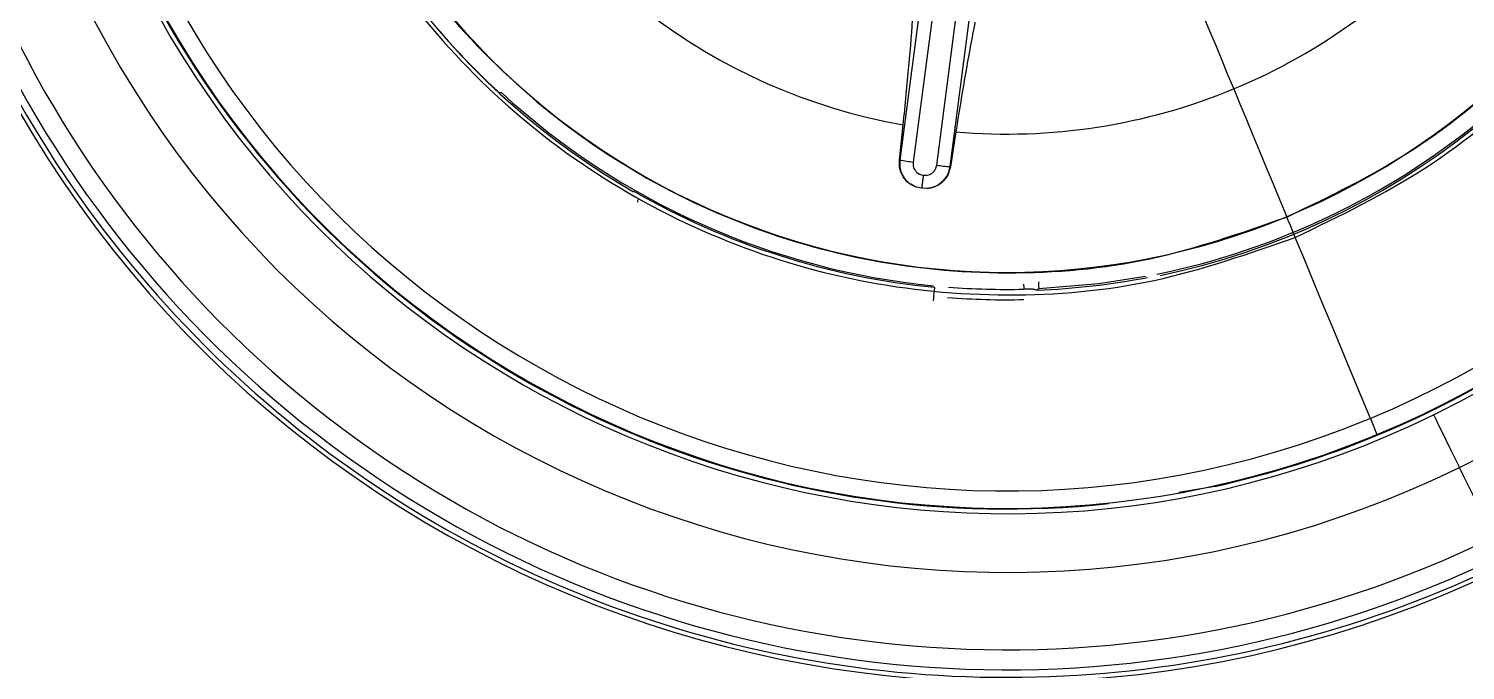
# Model space of a CAD drawing. Extents: x 939 to 1039, y 781 to 934.
# Drawn here: x 1003.617 to 1004.877, y 810.358 to 810.921 of the extents above; entities that cross this region are included whole.
import ezdxf

# ---------------------------------------------------------------- set-up
doc = ezdxf.new("R2010")
doc.units = 0
doc.header["$MEASUREMENT"] = 0
doc.layers.add('1', color=4, linetype='Continuous')

# ---------------------------------------------------------------- blocks, each defined once
blk = doc.blocks.new('Envoy')
at = {"layer": '1', "color": 3, "linetype": 'Continuous', "lineweight": 25}
for p, q in [((65.7832, 12.0577), (65.7269, 11.6314)), ((65.7949, 12.0559), (65.7385, 11.6296)), ((65.7593, 11.6269), (65.8148, 12.0533)), ((65.771, 11.6256), (65.8266, 12.052)), ((65.7265, 11.6314), (65.7299, 11.6622)), ((65.776, 11.6561), (65.7713, 11.6255)), ((65.7265, 11.6314), (65.7269, 11.6314)), ((65.771, 11.6256), (65.7713, 11.6255)), ((65.746, 11.6066), (65.7416, 11.6076)), ((65.7506, 11.6064), (65.746, 11.6066)), ((65.4935, 11.604), (65.4934, 11.6037)), ((65.4973, 11.5965), (65.4974, 11.5967)), ((66.1397, 11.4046), (66.1455, 11.3906)), ((66.1458, 11.3899), (66.1455, 11.3906)), ((66.0032, 11.3449), (65.9717, 11.3398))]:
    blk.add_line(p, q, dxfattribs=at)
at = {"layer": '1', "color": 3, "linetype": 'Continuous', "lineweight": 25, "flags": 128}
for points in [[(65.9825, 11.7837), (65.9864, 11.7744), (65.9905, 11.7644), (65.9949, 11.7538), (65.9995, 11.7427), (66.0043, 11.7312), (66.0093, 11.7191), (66.0144, 11.7066), (66.0198, 11.6938)], [(65.3774, 11.6905), (65.3764, 11.6905), (65.3756, 11.6905)], [(66.0198, 11.6938), (66.0253, 11.6806), (66.0309, 11.667), (66.0366, 11.6532), (66.0424, 11.6392), (66.0483, 11.625), (66.0543, 11.6106), (66.0602, 11.5962), (66.0663, 11.5817)], [(65.497, 11.5944), (65.4972, 11.5952), (65.4973, 11.5965)], [(66.0738, 11.5635), (66.0729, 11.5657), (66.072, 11.5679), (66.071, 11.5702), (66.0701, 11.5724), (66.0692, 11.5747), (66.0682, 11.5769), (66.0673, 11.5791), (66.0664, 11.5814)], [(66.1397, 11.4046), (66.1316, 11.4242), (66.1234, 11.4439), (66.1152, 11.4637), (66.107, 11.4835), (66.0987, 11.5035), (66.0904, 11.5234), (66.0821, 11.5434), (66.0738, 11.5635)], [(65.7565, 11.5079), (65.7567, 11.5102), (65.7569, 11.5124), (65.7571, 11.5144), (65.7573, 11.5162), (65.7574, 11.5176), (65.7575, 11.5187), (65.7576, 11.5194), (65.7576, 11.5197)], [(65.8355, 11.5225), (65.8355, 11.5219), (65.8355, 11.5213), (65.8356, 11.5206), (65.8356, 11.52), (65.8356, 11.5195), (65.8356, 11.5189), (65.8356, 11.5185), (65.8356, 11.518)], [(65.8488, 11.5185), (65.8481, 11.5178), (65.8476, 11.5172)], [(65.8486, 11.5244), (65.8486, 11.5232), (65.8487, 11.5221), (65.8487, 11.5211), (65.8487, 11.5202), (65.8488, 11.5195), (65.8488, 11.5189), (65.8488, 11.5186), (65.8488, 11.5185)], [(65.9423, 11.5292), (65.9014, 11.5228), (65.8488, 11.5185)], [(66.1952, 11.4079), (66.1957, 11.4069), (66.1971, 11.404), (66.1993, 11.3994), (66.2023, 11.3933), (66.2059, 11.386), (66.2098, 11.378), (66.2139, 11.3697), (66.2178, 11.3615)], [(66.2477, 11.3004), (66.2441, 11.3079), (66.2404, 11.3155), (66.2366, 11.3231), (66.2329, 11.3307), (66.2292, 11.3384), (66.2254, 11.3461), (66.2216, 11.3538), (66.2178, 11.3615)]]:
    blk.add_lwpolyline(points, dxfattribs=at)
at = {"layer": '1', "color": 3, "linetype": 'Continuous', "lineweight": 25}
for centre, radius, start, end in [((65.8208, 12.1736), 1, 292.5227, 112.5227), ((65.8208, 12.1736), 0.9895, 296.0554, 116.0554), ((65.8208, 12.1736), 0.972, 296.0554, 116.0554), ((65.8208, 12.1736), 1, 112.5227, 292.5227), ((65.8208, 12.1736), 0.9961, 116.0554, 206.0554), ((65.8208, 12.1736), 0.9039, 296.3991, 116.0554), ((65.8208, 12.1736), 0.9895, 116.0554, 296.0554), ((65.8208, 12.1736), 0.972, 116.0554, 296.0554), ((65.8208, 12.1736), 0.8524, 296.3991, 116.0554), ((65.8208, 12.1736), 0.8477, 292.5227, 112.1679), ((65.8208, 12.1736), 0.8324, 292.5227, 112.1679), ((65.8208, 12.1736), 0.9039, 116.3991, 296.0554), ((65.8208, 12.1736), 0.8477, 112.5227, 292.1679), ((65.8208, 12.1736), 0.8324, 112.5227, 292.1679), ((65.8208, 12.1736), 0.8524, 116.3991, 296.0554), ((65.8208, 12.1736), 0.8484, 292.5227, 36.0308), ((65.8208, 12.1736), 0.8484, 162.4146, 276.0308), ((65.8208, 12.1736), 0.6408, 292.5227, 22.5227), ((65.8208, 12.1736), 0.6573, 195.1368, 240.1246), ((65.8208, 12.1736), 0.5194, 205.0553, 259.9161), ((65.8208, 12.1736), 0.6408, 202.5227, 292.5227), ((65.8208, 12.1736), 0.6573, 281.8189, 334.8328), ((65.8208, 12.1736), 0.5194, 292.5227, 319.9162), ((65.8208, 12.1736), 0.6571, 220.5197, 226.2938), ((65.8208, 12.1736), 0.9961, 206.0554, 296.0554), ((65.8208, 12.1736), 0.6557, 227.4486, 264.3648), ((65.8208, 12.1736), 0.5194, 265.0553, 292.5227), ((65.8208, 12.1736), 0.6557, 281.5749, 309.3648), ((65.7604, 11.8167), 0.1883, 259.7285, 263.3182), ((65.7865, 11.8146), 0.1897, 261.7418, 265.3059), ((65.8208, 12.1736), 0.6569, 240.1207, 264.4794), ((65.8208, 12.1736), 0.6557, 265.5197, 271.2938), ((65.8208, 12.1736), 0.6569, 272.334, 280.8219), ((65.8208, 12.1736), 0.6648, 265.5197, 271.2937), ((65.8208, 12.1736), 0.8324, 292.1679, 292.5227), ((65.8208, 12.1736), 0.8524, 296.0554, 296.3991), ((65.8208, 12.1736), 0.8484, 282.4146, 292.5227), ((65.8208, 12.1736), 0.8477, 292.1679, 292.5227), ((65.8208, 12.1736), 0.9039, 296.0554, 296.3991)]:
    blk.add_arc(centre, radius, start, end, dxfattribs=at)
for points, knots in [([(67.0872, 10.9372), (67.139, 10.993), (67.2425, 11.1046), (67.3683, 11.2959), (67.4697, 11.5006), (67.5431, 11.7172), (67.5877, 11.9413), (67.6026, 12.1694), (67.5877, 12.3975), (67.5431, 12.6218), (67.4696, 12.8383), (67.3685, 13.0433), (67.2415, 13.2334), (67.0907, 13.4052), (66.9189, 13.556), (66.7288, 13.683), (66.5238, 13.7841), (66.3073, 13.8576), (66.0831, 13.9022), (65.855, 13.9171), (65.6269, 13.9022), (65.4027, 13.8576), (65.1862, 13.7842), (64.9814, 13.6828), (64.7901, 13.557), (64.6785, 13.4535), (64.6227, 13.4017)], [0, 0, 0, 0, 0.041677, 0.08336, 0.125017, 0.166657, 0.208358, 0.249994, 0.291644, 0.333353, 0.375015, 0.416667, 0.458356, 0.500006, 0.541651, 0.583341, 0.624994, 0.666647, 0.708341, 0.749997, 0.791646, 0.833333, 0.874981, 0.916628, 0.958329, 1, 1, 1, 1]), ([(64.6227, 13.4017), (64.5709, 13.3459), (64.4675, 13.2342), (64.3416, 13.0429), (64.2402, 12.8383), (64.1668, 12.6218), (64.1222, 12.3976), (64.1073, 12.1695), (64.1222, 11.9413), (64.1668, 11.7171), (64.2403, 11.5006), (64.3414, 11.2955), (64.4684, 11.1055), (64.6192, 10.9337), (64.791, 10.7829), (64.9811, 10.6558), (65.1861, 10.5548), (65.4026, 10.4813), (65.6268, 10.4367), (65.8549, 10.4218), (66.0831, 10.4367), (66.3073, 10.4813), (66.5238, 10.5547), (66.7285, 10.656), (66.9198, 10.7819), (67.0314, 10.8854), (67.0872, 10.9372)], [0, 0, 0, 0, 0.041685, 0.083364, 0.125004, 0.166645, 0.208336, 0.249995, 0.291652, 0.333357, 0.375009, 0.416657, 0.45834, 0.500003, 0.541666, 0.583354, 0.625004, 0.666646, 0.708342, 0.749995, 0.791646, 0.833343, 0.874992, 0.916643, 0.958334, 1, 1, 1, 1]), ([(66.0738, 11.5635), (66.1128, 11.5823), (66.1908, 11.62), (66.2909, 11.704), (66.3737, 11.8044), (66.435, 11.9195), (66.4728, 12.0442), (66.4856, 12.1739), (66.4727, 12.3035), (66.4349, 12.4282), (66.3734, 12.5431), (66.2907, 12.6438), (66.1899, 12.7265), (66.075, 12.7878), (65.9502, 12.8257), (65.8207, 12.8381), (65.6904, 12.8266), (65.6087, 12.798), (65.5678, 12.7837)], [0, 0, 0, 0, 0.0625008, 0.1250003, 0.1875002, 0.2500006, 0.3125006, 0.3750006, 0.4374998, 0.5000006, 0.5625004, 0.6250002, 0.6875005, 0.7499999, 0.8124999, 0.875, 0.9374997, 1, 1, 1, 1]), ([(65.5678, 12.7837), (65.5288, 12.7649), (65.4508, 12.7272), (65.3507, 12.6432), (65.2679, 12.5428), (65.2066, 12.4277), (65.1688, 12.303), (65.1561, 12.1733), (65.1689, 12.0436), (65.2068, 11.919), (65.2682, 11.8041), (65.3509, 11.7034), (65.4517, 11.6207), (65.5667, 11.5594), (65.6914, 11.5215), (65.821, 11.5091), (65.9512, 11.5206), (66.0329, 11.5492), (66.0738, 11.5635)], [0, 0, 0, 0, 0.0625, 0.125, 0.1875, 0.25, 0.3125, 0.375, 0.4375, 0.5, 0.5625, 0.625, 0.6875, 0.750001, 0.812501, 0.875, 0.937501, 1, 1, 1, 1]), ([(66.0664, 11.5814), (66.1042, 11.5996), (66.1799, 11.6362), (66.2771, 11.7178), (66.3575, 11.8152), (66.417, 11.9269), (66.4538, 12.048), (66.4658, 12.1737), (66.4546, 12.3001), (66.4269, 12.3795), (66.413, 12.4192)], [0, 0, 0, 0, 0.1250009, 0.2500005, 0.3750002, 0.4999989, 0.6249997, 0.75, 0.8750007, 1, 1, 1, 1]), ([(65.2286, 11.928), (65.2469, 11.8902), (65.2834, 11.8145), (65.365, 11.7173), (65.4625, 11.6369), (65.5741, 11.5774), (65.6952, 11.5406), (65.821, 11.5286), (65.9474, 11.5397), (66.0267, 11.5675), (66.0664, 11.5814)], [0, 0, 0, 0, 0.125, 0.25, 0.375, 0.5, 0.625, 0.75, 0.875, 1, 1, 1, 1]), ([(65.7299, 11.6622), (65.7317, 11.6801), (65.7354, 11.7168), (65.7375, 11.7451), (65.7385, 11.7597)], [0, 0, 0, 0, 0.487213, 1, 1, 1, 1]), ([(65.7928, 11.7525), (65.7901, 11.7382), (65.7848, 11.7103), (65.7789, 11.6739), (65.776, 11.6561)], [0, 0, 0, 0, 0.512283, 1, 1, 1, 1]), ([(65.374, 11.6918), (65.3738, 11.6921), (65.3731, 11.6927), (65.3714, 11.6942), (65.3693, 11.6962), (65.3676, 11.6977), (65.3668, 11.6986)], [0, 0, 0, 0, 0.174803, 0.422985, 0.697599, 1, 1, 1, 1]), ([(65.3756, 11.6905), (65.3755, 11.6906), (65.3754, 11.6907), (65.3748, 11.6911), (65.3742, 11.6917), (65.374, 11.6918)], [0, 0, 0, 0, 0.380624, 0.814765, 1, 1, 1, 1]), ([(65.7416, 11.6076), (65.7393, 11.6086), (65.7346, 11.6108), (65.7295, 11.6166), (65.7264, 11.6238), (65.7265, 11.6288), (65.7265, 11.6314)], [0, 0, 0, 0, 0.243193, 0.488287, 0.739061, 1, 1, 1, 1]), ([(65.7269, 11.6314), (65.7268, 11.6288), (65.7266, 11.6238), (65.7297, 11.6167), (65.7347, 11.6108), (65.7393, 11.6086), (65.7416, 11.6076)], [0, 0, 0, 0, 0.249921, 0.499966, 0.749951, 1, 1, 1, 1]), ([(65.7385, 11.6296), (65.7385, 11.6281), (65.7385, 11.625), (65.7409, 11.6213), (65.744, 11.6188), (65.7464, 11.6183), (65.7476, 11.618)], [0, 0, 0, 0, 0.282496, 0.561885, 0.778069, 1, 1, 1, 1]), ([(65.7476, 11.618), (65.7491, 11.618), (65.7522, 11.618), (65.756, 11.6203), (65.7584, 11.6234), (65.759, 11.6258), (65.7593, 11.6269)], [0, 0, 0, 0, 0.280885, 0.560243, 0.780562, 1, 1, 1, 1]), ([(65.7506, 11.6064), (65.7531, 11.6068), (65.7581, 11.6077), (65.7645, 11.6121), (65.7693, 11.6182), (65.7704, 11.6231), (65.771, 11.6256)], [0, 0, 0, 0, 0.2500234, 0.5000119, 0.7500211, 1, 1, 1, 1]), ([(65.7713, 11.6255), (65.7707, 11.623), (65.7695, 11.6181), (65.7645, 11.612), (65.7581, 11.6076), (65.7531, 11.6068), (65.7506, 11.6064)], [0, 0, 0, 0, 0.259516, 0.513528, 0.760779, 1, 1, 1, 1]), ([(65.7476, 11.618), (65.7474, 11.6171), (65.7471, 11.6148), (65.7468, 11.612), (65.7465, 11.6097), (65.7462, 11.6081), (65.7461, 11.6069), (65.7461, 11.6067), (65.746, 11.6066)], [0, 0, 0, 0, 0.1642342, 0.391974, 0.5297462, 0.6800787, 0.8387256, 1, 1, 1, 1]), ([(65.7576, 11.5197), (65.7576, 11.5197), (65.7576, 11.5197), (65.7576, 11.5197), (65.7576, 11.5197)], [0, 0, 0, 0, 0.560873, 1, 1, 1, 1]), ([(65.8476, 11.5172), (65.847, 11.5172), (65.8459, 11.5173), (65.8446, 11.5178), (65.8435, 11.5181), (65.8421, 11.5182), (65.8403, 11.5182), (65.8383, 11.5181), (65.8366, 11.5181), (65.8356, 11.518)], [0, 0, 0, 0, 0.121495, 0.210942, 0.316246, 0.52847, 0.667051, 0.79053, 1, 1, 1, 1]), ([(65.8476, 11.5172), (65.8476, 11.5172), (65.8476, 11.5172), (65.8476, 11.5172), (65.8476, 11.5172)], [0, 0, 0, 0, 0.560418, 1, 1, 1, 1])]:
    blk.add_open_spline(points, degree=3, knots=knots, dxfattribs=at)

msp = doc.modelspace()

# ---------------------------------------------------------------- block references
at = {"layer": '1'}
msp.add_blockref('Envoy', (938.6538, 799.1744), dxfattribs=at)

doc.saveas('drawing.dxf')
